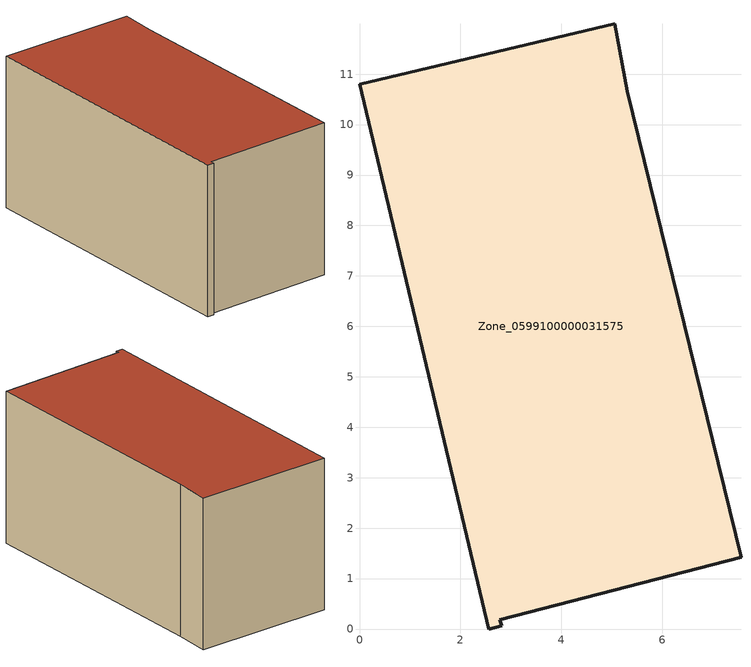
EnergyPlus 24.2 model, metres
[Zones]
Zone_0599100000031575
 floor ground (C_G): 2.56,0 0,10.8 5.06,11.99 5.31,10.66 7.56,1.43 2.78,0.19 2.82,0.06 z0
 wall outside (C_F): 0,10.8 2.56,0 2.82,0.06 2.78,0.19 7.56,1.43 5.31,10.66 5.06,11.99 0,10.8 z0:5.69
 roof outside (C_R): 2.56,0 2.82,0.06 2.78,0.19 7.56,1.43 5.31,10.66 5.06,11.99 0,10.8 z5.69
[BUILDING]
Pand.0599100000031575: North Axis=0; Terrain=City; Loads Convergence Tolerance Value=0.04; Temperature Convergence Tolerance Value=0.4; Solar Distribution=FullExterior; Maximum Number of Warmup Days=25; Minimum Number of Warmup Days=1
[Site:Location]
Rotterdam.The.Hague.AP_ZH_NLD Design_Conditions: Latitude=51.96; Longitude=4.45; Time Zone=1; Elevation=-4.5
[SITE:GROUNDTEMPERATURE:BUILDINGSURFACE]
18, 18, 18, 18, 18, 18, 18, 18, 18, 18, 18, 18
[MATERIAL] Thermal Absorptance=0.9; Solar Absorptance=0.7; Visible Absorptance=0.7
Name | Roughness | Thickness | Conductivity | Density | Specific Heat
G.TI.1975-1991 | MediumSmooth | 0.15 | 0.288461 | 540 | 1210
F.TI.1975-1991 | Rough | 0.3 | 0.230769 | 1920 | 840
R.TI.1975-1991 | MediumRough | 0.2 | 0.153846 | 1500 | 1000
[CONSTRUCTION]
C_G: G.TI.1975-1991
C_F: F.TI.1975-1991
C_R: R.TI.1975-1991
[ZONE]
Zone_0599100000031575: Type=1; Multiplier=1; Ceiling Height=Autocalculate; Volume=Autocalculate; Floor Area=autocalculate; Part of Total Floor Area=Yes
[ZONEINFILTRATION:DESIGNFLOWRATE]
Infil_Zone_0599100000031575: Zone or ZoneList or Space or SpaceList=Zone_0599100000031575; Schedule=AlwaysOn; Design Flow Rate Calculation Method=Flow/Area; Flow Rate per Floor Area=0.003; Constant Term Coefficient=1; Temperature Term Coefficient=0; Velocity Term Coefficient=0; Velocity Squared Term Coefficient=0
[HVACTEMPLATE:ZONE:IDEALLOADSAIRSYSTEM]
Zone_0599100000031575: Maximum Heating Supply Air Temperature=50; Minimum Cooling Supply Air Temperature=13; Maximum Heating Supply Air Humidity Ratio=0.0156; Minimum Cooling Supply Air Humidity Ratio=0.0077; Heating Limit=NoLimit; Cooling Limit=NoLimit; Dehumidification Control Type=ConstantSensibleHeatRatio; Cooling Sensible Heat Ratio=0.7; Dehumidification Setpoint=60; Humidification Control Type=None; Humidification Setpoint=30; Outdoor Air Method=None; Outdoor Air Flow Rate per Person=0.00944; Outdoor Air Flow Rate per Zone Floor Area=0; Outdoor Air Flow Rate per Zone=0; Demand Controlled Ventilation Type=None; Outdoor Air Economizer Type=NoEconomizer; Heat Recovery Type=None; Sensible Heat Recovery Effectiveness=0.7; Latent Heat Recovery Effectiveness=0.65
[ZONECONTROL:THERMOSTAT]
ThermostatControl_Zone_0599100000031575: Zone or ZoneList=Zone_0599100000031575; Control Type Schedule=DualSetpointControlType; Control 1=Thermostat_Zone_0599100000031575; Temperature Difference Between Cutout And Setpoint=0
[THERMOSTATSETPOINT:DUALSETPOINT]
Thermostat_Zone_0599100000031575: Heating Setpoint Temperature Schedule=HeatingSetpoint_Zone_0599100000031575; Cooling Setpoint Temperature Schedule=CoolingSetpoint_Zone_0599100000031575
[SCHEDULE:COMPACT]
HeatingSetpoint_Zone_0599100000031575: Through: 12/31, For: AllDays, Until: 24:00, 21
CoolingSetpoint_Zone_0599100000031575: Through: 12/31, For: AllDays, Until: 24:00, 24
DualSetpointControlType: Through: 12/31, For: AllDays, Until: 24:00, 4
AlwaysOn: Through: 12/31, For: AllDays, Until: 24:00, 1
